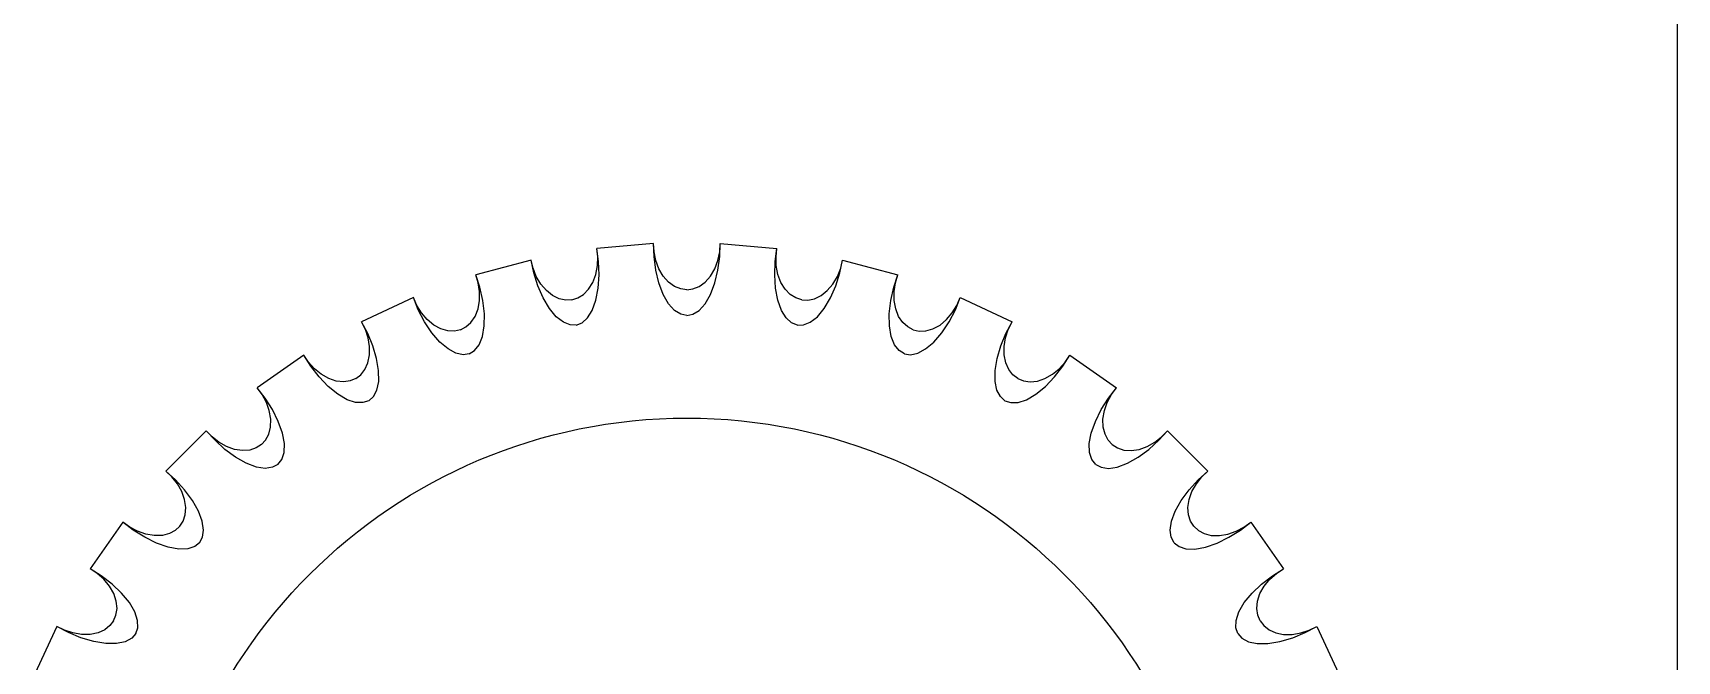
# Model space of a CAD drawing. Extents: x -1423 to 1501, y 0 to 128.
# Drawn here: x 24.28 to 40.3, y 69.83 to 75.95 of the extents above; entities that cross this region are included whole.
import ezdxf

# ---------------------------------------------------------------- set-up
doc = ezdxf.new("R2010")
doc.units = 0
doc.layers.add('DXF_662_VCA_PANEL_1_0_MOD1', color=7, linetype='CONTINUOUS')
doc.layers.add('LAYER1', color=7, linetype='CONTINUOUS')

msp = doc.modelspace()

# ---------------------------------------------------------------- linework, layer by layer
at = {"layer": 'DXF_662_VCA_PANEL_1_0_MOD1', "color": 18}
msp.add_line((40.3, 128.5), (40.3, 0), dxfattribs=at)
at = {"layer": 'LAYER1', "color": 18}
for p, q in [((30.325, 73.9), (29.772, 73.852)), ((30.325, 73.9), (29.772, 73.852)), ((30.325, 73.9), (29.772, 73.852)), ((30.325, 73.9), (29.772, 73.852)), ((30.975, 73.9), (31.528, 73.852)), ((30.975, 73.9), (31.528, 73.852)), ((30.975, 73.9), (31.528, 73.852)), ((30.975, 73.9), (31.528, 73.852)), ((29.132, 73.739), (28.595, 73.595)), ((29.132, 73.739), (28.595, 73.595)), ((29.132, 73.739), (28.595, 73.595)), ((29.132, 73.739), (28.595, 73.595)), ((32.168, 73.739), (32.705, 73.595)), ((32.168, 73.739), (32.705, 73.595)), ((32.168, 73.739), (32.705, 73.595)), ((32.168, 73.739), (32.705, 73.595)), ((27.985, 73.373), (27.481, 73.138)), ((27.985, 73.373), (27.481, 73.138)), ((27.985, 73.373), (27.481, 73.138)), ((27.985, 73.373), (27.481, 73.138)), ((33.315, 73.373), (33.819, 73.138)), ((33.315, 73.373), (33.819, 73.138)), ((33.315, 73.373), (33.819, 73.138)), ((33.315, 73.373), (33.819, 73.138)), ((26.919, 72.813), (26.464, 72.495)), ((26.919, 72.813), (26.464, 72.495)), ((26.919, 72.813), (26.464, 72.495)), ((26.919, 72.813), (26.464, 72.495)), ((34.381, 72.813), (34.836, 72.495)), ((34.381, 72.813), (34.836, 72.495)), ((34.381, 72.813), (34.836, 72.495)), ((34.381, 72.813), (34.836, 72.495)), ((25.966, 72.077), (25.573, 71.684)), ((25.966, 72.077), (25.573, 71.684)), ((25.966, 72.077), (25.573, 71.684)), ((25.966, 72.077), (25.573, 71.684)), ((35.334, 72.077), (35.727, 71.684)), ((35.334, 72.077), (35.727, 71.684)), ((35.334, 72.077), (35.727, 71.684)), ((35.334, 72.077), (35.727, 71.684)), ((25.155, 71.186), (24.837, 70.731)), ((25.155, 71.186), (24.837, 70.731)), ((25.155, 71.186), (24.837, 70.731)), ((25.155, 71.186), (24.837, 70.731)), ((36.145, 71.186), (36.463, 70.731)), ((36.145, 71.186), (36.463, 70.731)), ((36.145, 71.186), (36.463, 70.731)), ((36.145, 71.186), (36.463, 70.731)), ((24.512, 70.169), (24.277, 69.665)), ((24.512, 70.169), (24.277, 69.665)), ((24.512, 70.169), (24.277, 69.665)), ((24.512, 70.169), (24.277, 69.665)), ((36.788, 70.169), (37.023, 69.665)), ((36.788, 70.169), (37.023, 69.665)), ((36.788, 70.169), (37.023, 69.665)), ((36.788, 70.169), (37.023, 69.665))]:
    msp.add_line(p, q, dxfattribs=at)
for points in [[(30.65, 73.2, 0), (30.591, 73.212, 0), (30.53, 73.249, 0), (30.472, 73.314, 0), (30.42, 73.405, 0), (30.378, 73.517, 0), (30.348, 73.642, 0), (30.33, 73.773, 0), (30.325, 73.9, 0)], [(30.65, 73.45, 0), (30.591, 73.458, 0), (30.53, 73.482, 0), (30.472, 73.523, 0), (30.42, 73.582, 0), (30.378, 73.654, 0), (30.348, 73.734, 0), (30.33, 73.818, 0), (30.325, 73.9, 0)], [(30.65, 73.2, 0), (30.591, 73.212, 0), (30.53, 73.249, 0), (30.472, 73.314, 0), (30.42, 73.405, 0), (30.378, 73.517, 0), (30.348, 73.642, 0), (30.33, 73.773, 0), (30.325, 73.9, 0)], [(30.65, 73.45, 0), (30.591, 73.458, 0), (30.53, 73.482, 0), (30.472, 73.523, 0), (30.42, 73.582, 0), (30.378, 73.654, 0), (30.348, 73.734, 0), (30.33, 73.818, 0), (30.325, 73.9, 0)], [(30.65, 73.2, 0), (30.591, 73.212, 0), (30.53, 73.249, 0), (30.472, 73.314, 0), (30.42, 73.405, 0), (30.378, 73.517, 0), (30.348, 73.642, 0), (30.33, 73.773, 0), (30.325, 73.9, 0)], [(30.65, 73.45, 0), (30.591, 73.458, 0), (30.53, 73.482, 0), (30.472, 73.523, 0), (30.42, 73.582, 0), (30.378, 73.654, 0), (30.348, 73.734, 0), (30.33, 73.818, 0), (30.325, 73.9, 0)], [(30.65, 73.2, 0), (30.591, 73.212, 0), (30.53, 73.249, 0), (30.472, 73.314, 0), (30.42, 73.405, 0), (30.378, 73.517, 0), (30.348, 73.642, 0), (30.33, 73.773, 0), (30.325, 73.9, 0)], [(30.65, 73.45, 0), (30.591, 73.458, 0), (30.53, 73.482, 0), (30.472, 73.523, 0), (30.42, 73.582, 0), (30.378, 73.654, 0), (30.348, 73.734, 0), (30.33, 73.818, 0), (30.325, 73.9, 0)], [(30.65, 73.2, 0), (30.709, 73.212, 0), (30.77, 73.249, 0), (30.828, 73.314, 0), (30.88, 73.405, 0), (30.922, 73.517, 0), (30.952, 73.642, 0), (30.97, 73.773, 0), (30.975, 73.9, 0)], [(30.65, 73.45, 0), (30.709, 73.458, 0), (30.77, 73.482, 0), (30.828, 73.523, 0), (30.88, 73.582, 0), (30.922, 73.654, 0), (30.952, 73.734, 0), (30.97, 73.818, 0), (30.975, 73.9, 0)], [(30.65, 73.2, 0), (30.709, 73.212, 0), (30.77, 73.249, 0), (30.828, 73.314, 0), (30.88, 73.405, 0), (30.922, 73.517, 0), (30.952, 73.642, 0), (30.97, 73.773, 0), (30.975, 73.9, 0)], [(30.65, 73.45, 0), (30.709, 73.458, 0), (30.77, 73.482, 0), (30.828, 73.523, 0), (30.88, 73.582, 0), (30.922, 73.654, 0), (30.952, 73.734, 0), (30.97, 73.818, 0), (30.975, 73.9, 0)], [(30.65, 73.2, 0), (30.709, 73.212, 0), (30.77, 73.249, 0), (30.828, 73.314, 0), (30.88, 73.405, 0), (30.922, 73.517, 0), (30.952, 73.642, 0), (30.97, 73.773, 0), (30.975, 73.9, 0)], [(30.65, 73.45, 0), (30.709, 73.458, 0), (30.77, 73.482, 0), (30.828, 73.523, 0), (30.88, 73.582, 0), (30.922, 73.654, 0), (30.952, 73.734, 0), (30.97, 73.818, 0), (30.975, 73.9, 0)], [(30.65, 73.2, 0), (30.709, 73.212, 0), (30.77, 73.249, 0), (30.828, 73.314, 0), (30.88, 73.405, 0), (30.922, 73.517, 0), (30.952, 73.642, 0), (30.97, 73.773, 0), (30.975, 73.9, 0)], [(30.65, 73.45, 0), (30.709, 73.458, 0), (30.77, 73.482, 0), (30.828, 73.523, 0), (30.88, 73.582, 0), (30.922, 73.654, 0), (30.952, 73.734, 0), (30.97, 73.818, 0), (30.975, 73.9, 0)], [(29.573, 73.106, 0), (29.513, 73.107, 0), (29.447, 73.133, 0), (29.378, 73.187, 0), (29.311, 73.268, 0), (29.25, 73.371, 0), (29.199, 73.489, 0), (29.159, 73.614, 0), (29.132, 73.739, 0)], [(29.53, 73.352, 0), (29.47, 73.349, 0), (29.407, 73.362, 0), (29.342, 73.393, 0), (29.281, 73.442, 0), (29.227, 73.506, 0), (29.183, 73.58, 0), (29.151, 73.659, 0), (29.132, 73.739, 0)], [(29.573, 73.106, 0), (29.513, 73.107, 0), (29.447, 73.133, 0), (29.378, 73.187, 0), (29.311, 73.268, 0), (29.25, 73.371, 0), (29.199, 73.489, 0), (29.159, 73.614, 0), (29.132, 73.739, 0)], [(29.53, 73.352, 0), (29.47, 73.349, 0), (29.407, 73.362, 0), (29.342, 73.393, 0), (29.281, 73.442, 0), (29.227, 73.506, 0), (29.183, 73.58, 0), (29.151, 73.659, 0), (29.132, 73.739, 0)], [(29.573, 73.106, 0), (29.513, 73.107, 0), (29.447, 73.133, 0), (29.378, 73.187, 0), (29.311, 73.268, 0), (29.25, 73.371, 0), (29.199, 73.489, 0), (29.159, 73.614, 0), (29.132, 73.739, 0)], [(29.53, 73.352, 0), (29.47, 73.349, 0), (29.407, 73.362, 0), (29.342, 73.393, 0), (29.281, 73.442, 0), (29.227, 73.506, 0), (29.183, 73.58, 0), (29.151, 73.659, 0), (29.132, 73.739, 0)], [(29.573, 73.106, 0), (29.513, 73.107, 0), (29.447, 73.133, 0), (29.378, 73.187, 0), (29.311, 73.268, 0), (29.25, 73.371, 0), (29.199, 73.489, 0), (29.159, 73.614, 0), (29.132, 73.739, 0)], [(29.53, 73.352, 0), (29.47, 73.349, 0), (29.407, 73.362, 0), (29.342, 73.393, 0), (29.281, 73.442, 0), (29.227, 73.506, 0), (29.183, 73.58, 0), (29.151, 73.659, 0), (29.132, 73.739, 0)], [(29.53, 73.352, 0), (29.587, 73.37, 0), (29.642, 73.404, 0), (29.692, 73.455, 0), (29.733, 73.522, 0), (29.762, 73.6, 0), (29.778, 73.685, 0), (29.781, 73.77, 0), (29.772, 73.852, 0)], [(29.53, 73.352, 0), (29.587, 73.37, 0), (29.642, 73.404, 0), (29.692, 73.455, 0), (29.733, 73.522, 0), (29.762, 73.6, 0), (29.778, 73.685, 0), (29.781, 73.77, 0), (29.772, 73.852, 0)], [(29.53, 73.352, 0), (29.587, 73.37, 0), (29.642, 73.404, 0), (29.692, 73.455, 0), (29.733, 73.522, 0), (29.762, 73.6, 0), (29.778, 73.685, 0), (29.781, 73.77, 0), (29.772, 73.852, 0)], [(29.53, 73.352, 0), (29.587, 73.37, 0), (29.642, 73.404, 0), (29.692, 73.455, 0), (29.733, 73.522, 0), (29.762, 73.6, 0), (29.778, 73.685, 0), (29.781, 73.77, 0), (29.772, 73.852, 0)], [(29.573, 73.106, 0), (29.63, 73.128, 0), (29.683, 73.175, 0), (29.729, 73.249, 0), (29.764, 73.348, 0), (29.786, 73.465, 0), (29.794, 73.594, 0), (29.789, 73.725, 0), (29.772, 73.852, 0)], [(29.573, 73.106, 0), (29.63, 73.128, 0), (29.683, 73.175, 0), (29.729, 73.249, 0), (29.764, 73.348, 0), (29.786, 73.465, 0), (29.794, 73.594, 0), (29.789, 73.725, 0), (29.772, 73.852, 0)], [(29.573, 73.106, 0), (29.63, 73.128, 0), (29.683, 73.175, 0), (29.729, 73.249, 0), (29.764, 73.348, 0), (29.786, 73.465, 0), (29.794, 73.594, 0), (29.789, 73.725, 0), (29.772, 73.852, 0)], [(29.573, 73.106, 0), (29.63, 73.128, 0), (29.683, 73.175, 0), (29.729, 73.249, 0), (29.764, 73.348, 0), (29.786, 73.465, 0), (29.794, 73.594, 0), (29.789, 73.725, 0), (29.772, 73.852, 0)], [(31.727, 73.106, 0), (31.67, 73.128, 0), (31.617, 73.175, 0), (31.571, 73.249, 0), (31.536, 73.348, 0), (31.514, 73.465, 0), (31.506, 73.594, 0), (31.511, 73.725, 0), (31.528, 73.852, 0)], [(31.727, 73.106, 0), (31.67, 73.128, 0), (31.617, 73.175, 0), (31.571, 73.249, 0), (31.536, 73.348, 0), (31.514, 73.465, 0), (31.506, 73.594, 0), (31.511, 73.725, 0), (31.528, 73.852, 0)], [(31.727, 73.106, 0), (31.67, 73.128, 0), (31.617, 73.175, 0), (31.571, 73.249, 0), (31.536, 73.348, 0), (31.514, 73.465, 0), (31.506, 73.594, 0), (31.511, 73.725, 0), (31.528, 73.852, 0)], [(31.727, 73.106, 0), (31.67, 73.128, 0), (31.617, 73.175, 0), (31.571, 73.249, 0), (31.536, 73.348, 0), (31.514, 73.465, 0), (31.506, 73.594, 0), (31.511, 73.725, 0), (31.528, 73.852, 0)], [(31.77, 73.352, 0), (31.713, 73.37, 0), (31.658, 73.404, 0), (31.608, 73.455, 0), (31.567, 73.522, 0), (31.538, 73.6, 0), (31.522, 73.685, 0), (31.519, 73.77, 0), (31.528, 73.852, 0)], [(31.77, 73.352, 0), (31.713, 73.37, 0), (31.658, 73.404, 0), (31.608, 73.455, 0), (31.567, 73.522, 0), (31.538, 73.6, 0), (31.522, 73.685, 0), (31.519, 73.77, 0), (31.528, 73.852, 0)], [(31.77, 73.352, 0), (31.713, 73.37, 0), (31.658, 73.404, 0), (31.608, 73.455, 0), (31.567, 73.522, 0), (31.538, 73.6, 0), (31.522, 73.685, 0), (31.519, 73.77, 0), (31.528, 73.852, 0)], [(31.77, 73.352, 0), (31.713, 73.37, 0), (31.658, 73.404, 0), (31.608, 73.455, 0), (31.567, 73.522, 0), (31.538, 73.6, 0), (31.522, 73.685, 0), (31.519, 73.77, 0), (31.528, 73.852, 0)], [(31.727, 73.106, 0), (31.787, 73.107, 0), (31.853, 73.133, 0), (31.922, 73.187, 0), (31.989, 73.268, 0), (32.05, 73.371, 0), (32.101, 73.489, 0), (32.141, 73.614, 0), (32.168, 73.739, 0)], [(31.727, 73.106, 0), (31.787, 73.107, 0), (31.853, 73.133, 0), (31.922, 73.187, 0), (31.989, 73.268, 0), (32.05, 73.371, 0), (32.101, 73.489, 0), (32.141, 73.614, 0), (32.168, 73.739, 0)], [(31.727, 73.106, 0), (31.787, 73.107, 0), (31.853, 73.133, 0), (31.922, 73.187, 0), (31.989, 73.268, 0), (32.05, 73.371, 0), (32.101, 73.489, 0), (32.141, 73.614, 0), (32.168, 73.739, 0)], [(31.727, 73.106, 0), (31.787, 73.107, 0), (31.853, 73.133, 0), (31.922, 73.187, 0), (31.989, 73.268, 0), (32.05, 73.371, 0), (32.101, 73.489, 0), (32.141, 73.614, 0), (32.168, 73.739, 0)], [(31.77, 73.352, 0), (31.83, 73.349, 0), (31.893, 73.362, 0), (31.958, 73.393, 0), (32.019, 73.442, 0), (32.073, 73.506, 0), (32.117, 73.58, 0), (32.149, 73.659, 0), (32.168, 73.739, 0)], [(31.77, 73.352, 0), (31.83, 73.349, 0), (31.893, 73.362, 0), (31.958, 73.393, 0), (32.019, 73.442, 0), (32.073, 73.506, 0), (32.117, 73.58, 0), (32.149, 73.659, 0), (32.168, 73.739, 0)], [(31.77, 73.352, 0), (31.83, 73.349, 0), (31.893, 73.362, 0), (31.958, 73.393, 0), (32.019, 73.442, 0), (32.073, 73.506, 0), (32.117, 73.58, 0), (32.149, 73.659, 0), (32.168, 73.739, 0)], [(31.77, 73.352, 0), (31.83, 73.349, 0), (31.893, 73.362, 0), (31.958, 73.393, 0), (32.019, 73.442, 0), (32.073, 73.506, 0), (32.117, 73.58, 0), (32.149, 73.659, 0), (32.168, 73.739, 0)], [(28.444, 73.061, 0), (28.497, 73.088, 0), (28.546, 73.132, 0), (28.586, 73.191, 0), (28.615, 73.264, 0), (28.63, 73.346, 0), (28.631, 73.432, 0), (28.618, 73.516, 0), (28.595, 73.595, 0)], [(28.444, 73.061, 0), (28.497, 73.088, 0), (28.546, 73.132, 0), (28.586, 73.191, 0), (28.615, 73.264, 0), (28.63, 73.346, 0), (28.631, 73.432, 0), (28.618, 73.516, 0), (28.595, 73.595, 0)], [(28.444, 73.061, 0), (28.497, 73.088, 0), (28.546, 73.132, 0), (28.586, 73.191, 0), (28.615, 73.264, 0), (28.63, 73.346, 0), (28.631, 73.432, 0), (28.618, 73.516, 0), (28.595, 73.595, 0)], [(28.444, 73.061, 0), (28.497, 73.088, 0), (28.546, 73.132, 0), (28.586, 73.191, 0), (28.615, 73.264, 0), (28.63, 73.346, 0), (28.631, 73.432, 0), (28.618, 73.516, 0), (28.595, 73.595, 0)], [(28.529, 72.826, 0), (28.581, 72.857, 0), (28.625, 72.913, 0), (28.658, 72.994, 0), (28.675, 73.097, 0), (28.677, 73.217, 0), (28.662, 73.345, 0), (28.634, 73.474, 0), (28.595, 73.595, 0)], [(28.529, 72.826, 0), (28.581, 72.857, 0), (28.625, 72.913, 0), (28.658, 72.994, 0), (28.675, 73.097, 0), (28.677, 73.217, 0), (28.662, 73.345, 0), (28.634, 73.474, 0), (28.595, 73.595, 0)], [(28.529, 72.826, 0), (28.581, 72.857, 0), (28.625, 72.913, 0), (28.658, 72.994, 0), (28.675, 73.097, 0), (28.677, 73.217, 0), (28.662, 73.345, 0), (28.634, 73.474, 0), (28.595, 73.595, 0)], [(28.529, 72.826, 0), (28.581, 72.857, 0), (28.625, 72.913, 0), (28.658, 72.994, 0), (28.675, 73.097, 0), (28.677, 73.217, 0), (28.662, 73.345, 0), (28.634, 73.474, 0), (28.595, 73.595, 0)], [(32.771, 72.826, 0), (32.719, 72.857, 0), (32.675, 72.913, 0), (32.642, 72.994, 0), (32.625, 73.097, 0), (32.623, 73.217, 0), (32.638, 73.345, 0), (32.666, 73.474, 0), (32.705, 73.595, 0)], [(32.771, 72.826, 0), (32.719, 72.857, 0), (32.675, 72.913, 0), (32.642, 72.994, 0), (32.625, 73.097, 0), (32.623, 73.217, 0), (32.638, 73.345, 0), (32.666, 73.474, 0), (32.705, 73.595, 0)], [(32.771, 72.826, 0), (32.719, 72.857, 0), (32.675, 72.913, 0), (32.642, 72.994, 0), (32.625, 73.097, 0), (32.623, 73.217, 0), (32.638, 73.345, 0), (32.666, 73.474, 0), (32.705, 73.595, 0)], [(32.771, 72.826, 0), (32.719, 72.857, 0), (32.675, 72.913, 0), (32.642, 72.994, 0), (32.625, 73.097, 0), (32.623, 73.217, 0), (32.638, 73.345, 0), (32.666, 73.474, 0), (32.705, 73.595, 0)], [(32.856, 73.061, 0), (32.803, 73.088, 0), (32.754, 73.132, 0), (32.714, 73.191, 0), (32.685, 73.264, 0), (32.67, 73.346, 0), (32.669, 73.432, 0), (32.682, 73.516, 0), (32.705, 73.595, 0)], [(32.856, 73.061, 0), (32.803, 73.088, 0), (32.754, 73.132, 0), (32.714, 73.191, 0), (32.685, 73.264, 0), (32.67, 73.346, 0), (32.669, 73.432, 0), (32.682, 73.516, 0), (32.705, 73.595, 0)], [(32.856, 73.061, 0), (32.803, 73.088, 0), (32.754, 73.132, 0), (32.714, 73.191, 0), (32.685, 73.264, 0), (32.67, 73.346, 0), (32.669, 73.432, 0), (32.682, 73.516, 0), (32.705, 73.595, 0)], [(32.856, 73.061, 0), (32.803, 73.088, 0), (32.754, 73.132, 0), (32.714, 73.191, 0), (32.685, 73.264, 0), (32.67, 73.346, 0), (32.669, 73.432, 0), (32.682, 73.516, 0), (32.705, 73.595, 0)], [(28.529, 72.826, 0), (28.47, 72.817, 0), (28.4, 72.831, 0), (28.323, 72.873, 0), (28.243, 72.94, 0), (28.165, 73.031, 0), (28.094, 73.139, 0), (28.033, 73.255, 0), (27.985, 73.373, 0)], [(28.444, 73.061, 0), (28.386, 73.048, 0), (28.321, 73.05, 0), (28.252, 73.069, 0), (28.183, 73.106, 0), (28.119, 73.16, 0), (28.063, 73.225, 0), (28.018, 73.298, 0), (27.985, 73.373, 0)], [(28.529, 72.826, 0), (28.47, 72.817, 0), (28.4, 72.831, 0), (28.323, 72.873, 0), (28.243, 72.94, 0), (28.165, 73.031, 0), (28.094, 73.139, 0), (28.033, 73.255, 0), (27.985, 73.373, 0)], [(28.444, 73.061, 0), (28.386, 73.048, 0), (28.321, 73.05, 0), (28.252, 73.069, 0), (28.183, 73.106, 0), (28.119, 73.16, 0), (28.063, 73.225, 0), (28.018, 73.298, 0), (27.985, 73.373, 0)], [(28.529, 72.826, 0), (28.47, 72.817, 0), (28.4, 72.831, 0), (28.323, 72.873, 0), (28.243, 72.94, 0), (28.165, 73.031, 0), (28.094, 73.139, 0), (28.033, 73.255, 0), (27.985, 73.373, 0)], [(28.444, 73.061, 0), (28.386, 73.048, 0), (28.321, 73.05, 0), (28.252, 73.069, 0), (28.183, 73.106, 0), (28.119, 73.16, 0), (28.063, 73.225, 0), (28.018, 73.298, 0), (27.985, 73.373, 0)], [(28.529, 72.826, 0), (28.47, 72.817, 0), (28.4, 72.831, 0), (28.323, 72.873, 0), (28.243, 72.94, 0), (28.165, 73.031, 0), (28.094, 73.139, 0), (28.033, 73.255, 0), (27.985, 73.373, 0)], [(28.444, 73.061, 0), (28.386, 73.048, 0), (28.321, 73.05, 0), (28.252, 73.069, 0), (28.183, 73.106, 0), (28.119, 73.16, 0), (28.063, 73.225, 0), (28.018, 73.298, 0), (27.985, 73.373, 0)], [(32.771, 72.826, 0), (32.83, 72.817, 0), (32.9, 72.831, 0), (32.977, 72.873, 0), (33.057, 72.94, 0), (33.135, 73.031, 0), (33.206, 73.139, 0), (33.267, 73.255, 0), (33.315, 73.373, 0)], [(32.771, 72.826, 0), (32.83, 72.817, 0), (32.9, 72.831, 0), (32.977, 72.873, 0), (33.057, 72.94, 0), (33.135, 73.031, 0), (33.206, 73.139, 0), (33.267, 73.255, 0), (33.315, 73.373, 0)], [(32.771, 72.826, 0), (32.83, 72.817, 0), (32.9, 72.831, 0), (32.977, 72.873, 0), (33.057, 72.94, 0), (33.135, 73.031, 0), (33.206, 73.139, 0), (33.267, 73.255, 0), (33.315, 73.373, 0)], [(32.771, 72.826, 0), (32.83, 72.817, 0), (32.9, 72.831, 0), (32.977, 72.873, 0), (33.057, 72.94, 0), (33.135, 73.031, 0), (33.206, 73.139, 0), (33.267, 73.255, 0), (33.315, 73.373, 0)], [(32.856, 73.061, 0), (32.914, 73.048, 0), (32.979, 73.05, 0), (33.048, 73.069, 0), (33.117, 73.106, 0), (33.181, 73.16, 0), (33.237, 73.225, 0), (33.282, 73.298, 0), (33.315, 73.373, 0)], [(32.856, 73.061, 0), (32.914, 73.048, 0), (32.979, 73.05, 0), (33.048, 73.069, 0), (33.117, 73.106, 0), (33.181, 73.16, 0), (33.237, 73.225, 0), (33.282, 73.298, 0), (33.315, 73.373, 0)], [(32.856, 73.061, 0), (32.914, 73.048, 0), (32.979, 73.05, 0), (33.048, 73.069, 0), (33.117, 73.106, 0), (33.181, 73.16, 0), (33.237, 73.225, 0), (33.282, 73.298, 0), (33.315, 73.373, 0)], [(32.856, 73.061, 0), (32.914, 73.048, 0), (32.979, 73.05, 0), (33.048, 73.069, 0), (33.117, 73.106, 0), (33.181, 73.16, 0), (33.237, 73.225, 0), (33.282, 73.298, 0), (33.315, 73.373, 0)], [(27.425, 72.586, 0), (27.472, 72.622, 0), (27.513, 72.673, 0), (27.542, 72.738, 0), (27.558, 72.815, 0), (27.559, 72.898, 0), (27.544, 72.983, 0), (27.518, 73.064, 0), (27.481, 73.138, 0)], [(27.425, 72.586, 0), (27.472, 72.622, 0), (27.513, 72.673, 0), (27.542, 72.738, 0), (27.558, 72.815, 0), (27.559, 72.898, 0), (27.544, 72.983, 0), (27.518, 73.064, 0), (27.481, 73.138, 0)], [(27.425, 72.586, 0), (27.472, 72.622, 0), (27.513, 72.673, 0), (27.542, 72.738, 0), (27.558, 72.815, 0), (27.559, 72.898, 0), (27.544, 72.983, 0), (27.518, 73.064, 0), (27.481, 73.138, 0)], [(27.425, 72.586, 0), (27.472, 72.622, 0), (27.513, 72.673, 0), (27.542, 72.738, 0), (27.558, 72.815, 0), (27.559, 72.898, 0), (27.544, 72.983, 0), (27.518, 73.064, 0), (27.481, 73.138, 0)], [(27.55, 72.369, 0), (27.595, 72.409, 0), (27.629, 72.472, 0), (27.647, 72.557, 0), (27.646, 72.662, 0), (27.627, 72.78, 0), (27.59, 72.904, 0), (27.54, 73.025, 0), (27.481, 73.138, 0)], [(27.55, 72.369, 0), (27.595, 72.409, 0), (27.629, 72.472, 0), (27.647, 72.557, 0), (27.646, 72.662, 0), (27.627, 72.78, 0), (27.59, 72.904, 0), (27.54, 73.025, 0), (27.481, 73.138, 0)], [(27.55, 72.369, 0), (27.595, 72.409, 0), (27.629, 72.472, 0), (27.647, 72.557, 0), (27.646, 72.662, 0), (27.627, 72.78, 0), (27.59, 72.904, 0), (27.54, 73.025, 0), (27.481, 73.138, 0)], [(27.55, 72.369, 0), (27.595, 72.409, 0), (27.629, 72.472, 0), (27.647, 72.557, 0), (27.646, 72.662, 0), (27.627, 72.78, 0), (27.59, 72.904, 0), (27.54, 73.025, 0), (27.481, 73.138, 0)], [(33.75, 72.369, 0), (33.705, 72.409, 0), (33.671, 72.472, 0), (33.653, 72.557, 0), (33.654, 72.662, 0), (33.673, 72.78, 0), (33.71, 72.904, 0), (33.76, 73.025, 0), (33.819, 73.138, 0)], [(33.75, 72.369, 0), (33.705, 72.409, 0), (33.671, 72.472, 0), (33.653, 72.557, 0), (33.654, 72.662, 0), (33.673, 72.78, 0), (33.71, 72.904, 0), (33.76, 73.025, 0), (33.819, 73.138, 0)], [(33.75, 72.369, 0), (33.705, 72.409, 0), (33.671, 72.472, 0), (33.653, 72.557, 0), (33.654, 72.662, 0), (33.673, 72.78, 0), (33.71, 72.904, 0), (33.76, 73.025, 0), (33.819, 73.138, 0)], [(33.75, 72.369, 0), (33.705, 72.409, 0), (33.671, 72.472, 0), (33.653, 72.557, 0), (33.654, 72.662, 0), (33.673, 72.78, 0), (33.71, 72.904, 0), (33.76, 73.025, 0), (33.819, 73.138, 0)], [(33.875, 72.586, 0), (33.828, 72.622, 0), (33.787, 72.673, 0), (33.758, 72.738, 0), (33.742, 72.815, 0), (33.741, 72.898, 0), (33.756, 72.983, 0), (33.782, 73.064, 0), (33.819, 73.138, 0)], [(33.875, 72.586, 0), (33.828, 72.622, 0), (33.787, 72.673, 0), (33.758, 72.738, 0), (33.742, 72.815, 0), (33.741, 72.898, 0), (33.756, 72.983, 0), (33.782, 73.064, 0), (33.819, 73.138, 0)], [(33.875, 72.586, 0), (33.828, 72.622, 0), (33.787, 72.673, 0), (33.758, 72.738, 0), (33.742, 72.815, 0), (33.741, 72.898, 0), (33.756, 72.983, 0), (33.782, 73.064, 0), (33.819, 73.138, 0)], [(33.875, 72.586, 0), (33.828, 72.622, 0), (33.787, 72.673, 0), (33.758, 72.738, 0), (33.742, 72.815, 0), (33.741, 72.898, 0), (33.756, 72.983, 0), (33.782, 73.064, 0), (33.819, 73.138, 0)], [(27.55, 72.369, 0), (27.493, 72.35, 0), (27.422, 72.352, 0), (27.339, 72.379, 0), (27.248, 72.432, 0), (27.156, 72.508, 0), (27.067, 72.601, 0), (26.987, 72.706, 0), (26.919, 72.813, 0)], [(27.425, 72.586, 0), (27.37, 72.563, 0), (27.306, 72.553, 0), (27.234, 72.561, 0), (27.16, 72.585, 0), (27.088, 72.626, 0), (27.021, 72.681, 0), (26.964, 72.745, 0), (26.919, 72.813, 0)], [(27.55, 72.369, 0), (27.493, 72.35, 0), (27.422, 72.352, 0), (27.339, 72.379, 0), (27.248, 72.432, 0), (27.156, 72.508, 0), (27.067, 72.601, 0), (26.987, 72.706, 0), (26.919, 72.813, 0)], [(27.425, 72.586, 0), (27.37, 72.563, 0), (27.306, 72.553, 0), (27.234, 72.561, 0), (27.16, 72.585, 0), (27.088, 72.626, 0), (27.021, 72.681, 0), (26.964, 72.745, 0), (26.919, 72.813, 0)], [(27.55, 72.369, 0), (27.493, 72.35, 0), (27.422, 72.352, 0), (27.339, 72.379, 0), (27.248, 72.432, 0), (27.156, 72.508, 0), (27.067, 72.601, 0), (26.987, 72.706, 0), (26.919, 72.813, 0)], [(27.425, 72.586, 0), (27.37, 72.563, 0), (27.306, 72.553, 0), (27.234, 72.561, 0), (27.16, 72.585, 0), (27.088, 72.626, 0), (27.021, 72.681, 0), (26.964, 72.745, 0), (26.919, 72.813, 0)], [(27.55, 72.369, 0), (27.493, 72.35, 0), (27.422, 72.352, 0), (27.339, 72.379, 0), (27.248, 72.432, 0), (27.156, 72.508, 0), (27.067, 72.601, 0), (26.987, 72.706, 0), (26.919, 72.813, 0)], [(27.425, 72.586, 0), (27.37, 72.563, 0), (27.306, 72.553, 0), (27.234, 72.561, 0), (27.16, 72.585, 0), (27.088, 72.626, 0), (27.021, 72.681, 0), (26.964, 72.745, 0), (26.919, 72.813, 0)], [(33.75, 72.369, 0), (33.807, 72.35, 0), (33.878, 72.352, 0), (33.961, 72.379, 0), (34.052, 72.432, 0), (34.144, 72.508, 0), (34.233, 72.601, 0), (34.313, 72.706, 0), (34.381, 72.813, 0)], [(33.75, 72.369, 0), (33.807, 72.35, 0), (33.878, 72.352, 0), (33.961, 72.379, 0), (34.052, 72.432, 0), (34.144, 72.508, 0), (34.233, 72.601, 0), (34.313, 72.706, 0), (34.381, 72.813, 0)], [(33.75, 72.369, 0), (33.807, 72.35, 0), (33.878, 72.352, 0), (33.961, 72.379, 0), (34.052, 72.432, 0), (34.144, 72.508, 0), (34.233, 72.601, 0), (34.313, 72.706, 0), (34.381, 72.813, 0)], [(33.75, 72.369, 0), (33.807, 72.35, 0), (33.878, 72.352, 0), (33.961, 72.379, 0), (34.052, 72.432, 0), (34.144, 72.508, 0), (34.233, 72.601, 0), (34.313, 72.706, 0), (34.381, 72.813, 0)], [(33.875, 72.586, 0), (33.93, 72.563, 0), (33.994, 72.553, 0), (34.066, 72.561, 0), (34.14, 72.585, 0), (34.212, 72.626, 0), (34.279, 72.681, 0), (34.336, 72.745, 0), (34.381, 72.813, 0)], [(33.875, 72.586, 0), (33.93, 72.563, 0), (33.994, 72.553, 0), (34.066, 72.561, 0), (34.14, 72.585, 0), (34.212, 72.626, 0), (34.279, 72.681, 0), (34.336, 72.745, 0), (34.381, 72.813, 0)], [(33.875, 72.586, 0), (33.93, 72.563, 0), (33.994, 72.553, 0), (34.066, 72.561, 0), (34.14, 72.585, 0), (34.212, 72.626, 0), (34.279, 72.681, 0), (34.336, 72.745, 0), (34.381, 72.813, 0)], [(33.875, 72.586, 0), (33.93, 72.563, 0), (33.994, 72.553, 0), (34.066, 72.561, 0), (34.14, 72.585, 0), (34.212, 72.626, 0), (34.279, 72.681, 0), (34.336, 72.745, 0), (34.381, 72.813, 0)], [(26.665, 71.749, 0), (26.702, 71.796, 0), (26.725, 71.864, 0), (26.728, 71.951, 0), (26.709, 72.054, 0), (26.669, 72.167, 0), (26.612, 72.283, 0), (26.541, 72.394, 0), (26.464, 72.495, 0)], [(26.504, 71.941, 0), (26.544, 71.985, 0), (26.575, 72.042, 0), (26.593, 72.111, 0), (26.595, 72.19, 0), (26.581, 72.272, 0), (26.553, 72.353, 0), (26.512, 72.428, 0), (26.464, 72.495, 0)], [(26.665, 71.749, 0), (26.702, 71.796, 0), (26.725, 71.864, 0), (26.728, 71.951, 0), (26.709, 72.054, 0), (26.669, 72.167, 0), (26.612, 72.283, 0), (26.541, 72.394, 0), (26.464, 72.495, 0)], [(26.504, 71.941, 0), (26.544, 71.985, 0), (26.575, 72.042, 0), (26.593, 72.111, 0), (26.595, 72.19, 0), (26.581, 72.272, 0), (26.553, 72.353, 0), (26.512, 72.428, 0), (26.464, 72.495, 0)], [(26.665, 71.749, 0), (26.702, 71.796, 0), (26.725, 71.864, 0), (26.728, 71.951, 0), (26.709, 72.054, 0), (26.669, 72.167, 0), (26.612, 72.283, 0), (26.541, 72.394, 0), (26.464, 72.495, 0)], [(26.504, 71.941, 0), (26.544, 71.985, 0), (26.575, 72.042, 0), (26.593, 72.111, 0), (26.595, 72.19, 0), (26.581, 72.272, 0), (26.553, 72.353, 0), (26.512, 72.428, 0), (26.464, 72.495, 0)], [(26.665, 71.749, 0), (26.702, 71.796, 0), (26.725, 71.864, 0), (26.728, 71.951, 0), (26.709, 72.054, 0), (26.669, 72.167, 0), (26.612, 72.283, 0), (26.541, 72.394, 0), (26.464, 72.495, 0)], [(26.504, 71.941, 0), (26.544, 71.985, 0), (26.575, 72.042, 0), (26.593, 72.111, 0), (26.595, 72.19, 0), (26.581, 72.272, 0), (26.553, 72.353, 0), (26.512, 72.428, 0), (26.464, 72.495, 0)], [(34.635, 71.749, 0), (34.598, 71.796, 0), (34.575, 71.864, 0), (34.572, 71.951, 0), (34.591, 72.054, 0), (34.631, 72.167, 0), (34.688, 72.283, 0), (34.759, 72.394, 0), (34.836, 72.495, 0)], [(34.635, 71.749, 0), (34.598, 71.796, 0), (34.575, 71.864, 0), (34.572, 71.951, 0), (34.591, 72.054, 0), (34.631, 72.167, 0), (34.688, 72.283, 0), (34.759, 72.394, 0), (34.836, 72.495, 0)], [(34.635, 71.749, 0), (34.598, 71.796, 0), (34.575, 71.864, 0), (34.572, 71.951, 0), (34.591, 72.054, 0), (34.631, 72.167, 0), (34.688, 72.283, 0), (34.759, 72.394, 0), (34.836, 72.495, 0)], [(34.635, 71.749, 0), (34.598, 71.796, 0), (34.575, 71.864, 0), (34.572, 71.951, 0), (34.591, 72.054, 0), (34.631, 72.167, 0), (34.688, 72.283, 0), (34.759, 72.394, 0), (34.836, 72.495, 0)], [(34.796, 71.941, 0), (34.756, 71.985, 0), (34.725, 72.042, 0), (34.707, 72.111, 0), (34.705, 72.19, 0), (34.719, 72.272, 0), (34.747, 72.353, 0), (34.788, 72.428, 0), (34.836, 72.495, 0)], [(34.796, 71.941, 0), (34.756, 71.985, 0), (34.725, 72.042, 0), (34.707, 72.111, 0), (34.705, 72.19, 0), (34.719, 72.272, 0), (34.747, 72.353, 0), (34.788, 72.428, 0), (34.836, 72.495, 0)], [(34.796, 71.941, 0), (34.756, 71.985, 0), (34.725, 72.042, 0), (34.707, 72.111, 0), (34.705, 72.19, 0), (34.719, 72.272, 0), (34.747, 72.353, 0), (34.788, 72.428, 0), (34.836, 72.495, 0)], [(34.796, 71.941, 0), (34.756, 71.985, 0), (34.725, 72.042, 0), (34.707, 72.111, 0), (34.705, 72.19, 0), (34.719, 72.272, 0), (34.747, 72.353, 0), (34.788, 72.428, 0), (34.836, 72.495, 0)], [(26.665, 71.749, 0), (26.612, 71.72, 0), (26.542, 71.71, 0), (26.455, 71.723, 0), (26.357, 71.759, 0), (26.253, 71.818, 0), (26.149, 71.894, 0), (26.052, 71.983, 0), (25.966, 72.077, 0)], [(26.504, 71.941, 0), (26.454, 71.909, 0), (26.392, 71.888, 0), (26.321, 71.883, 0), (26.243, 71.894, 0), (26.165, 71.922, 0), (26.09, 71.965, 0), (26.023, 72.018, 0), (25.966, 72.077, 0)], [(26.665, 71.749, 0), (26.612, 71.72, 0), (26.542, 71.71, 0), (26.455, 71.723, 0), (26.357, 71.759, 0), (26.253, 71.818, 0), (26.149, 71.894, 0), (26.052, 71.983, 0), (25.966, 72.077, 0)], [(26.504, 71.941, 0), (26.454, 71.909, 0), (26.392, 71.888, 0), (26.321, 71.883, 0), (26.243, 71.894, 0), (26.165, 71.922, 0), (26.09, 71.965, 0), (26.023, 72.018, 0), (25.966, 72.077, 0)], [(26.665, 71.749, 0), (26.612, 71.72, 0), (26.542, 71.71, 0), (26.455, 71.723, 0), (26.357, 71.759, 0), (26.253, 71.818, 0), (26.149, 71.894, 0), (26.052, 71.983, 0), (25.966, 72.077, 0)], [(26.504, 71.941, 0), (26.454, 71.909, 0), (26.392, 71.888, 0), (26.321, 71.883, 0), (26.243, 71.894, 0), (26.165, 71.922, 0), (26.09, 71.965, 0), (26.023, 72.018, 0), (25.966, 72.077, 0)], [(26.665, 71.749, 0), (26.612, 71.72, 0), (26.542, 71.71, 0), (26.455, 71.723, 0), (26.357, 71.759, 0), (26.253, 71.818, 0), (26.149, 71.894, 0), (26.052, 71.983, 0), (25.966, 72.077, 0)], [(26.504, 71.941, 0), (26.454, 71.909, 0), (26.392, 71.888, 0), (26.321, 71.883, 0), (26.243, 71.894, 0), (26.165, 71.922, 0), (26.09, 71.965, 0), (26.023, 72.018, 0), (25.966, 72.077, 0)], [(34.635, 71.749, 0), (34.688, 71.72, 0), (34.758, 71.71, 0), (34.845, 71.723, 0), (34.943, 71.759, 0), (35.047, 71.818, 0), (35.151, 71.894, 0), (35.248, 71.983, 0), (35.334, 72.077, 0)], [(34.635, 71.749, 0), (34.688, 71.72, 0), (34.758, 71.71, 0), (34.845, 71.723, 0), (34.943, 71.759, 0), (35.047, 71.818, 0), (35.151, 71.894, 0), (35.248, 71.983, 0), (35.334, 72.077, 0)], [(34.635, 71.749, 0), (34.688, 71.72, 0), (34.758, 71.71, 0), (34.845, 71.723, 0), (34.943, 71.759, 0), (35.047, 71.818, 0), (35.151, 71.894, 0), (35.248, 71.983, 0), (35.334, 72.077, 0)], [(34.635, 71.749, 0), (34.688, 71.72, 0), (34.758, 71.71, 0), (34.845, 71.723, 0), (34.943, 71.759, 0), (35.047, 71.818, 0), (35.151, 71.894, 0), (35.248, 71.983, 0), (35.334, 72.077, 0)], [(34.796, 71.941, 0), (34.846, 71.909, 0), (34.908, 71.888, 0), (34.979, 71.883, 0), (35.057, 71.894, 0), (35.135, 71.922, 0), (35.21, 71.965, 0), (35.277, 72.018, 0), (35.334, 72.077, 0)], [(34.796, 71.941, 0), (34.846, 71.909, 0), (34.908, 71.888, 0), (34.979, 71.883, 0), (35.057, 71.894, 0), (35.135, 71.922, 0), (35.21, 71.965, 0), (35.277, 72.018, 0), (35.334, 72.077, 0)], [(34.796, 71.941, 0), (34.846, 71.909, 0), (34.908, 71.888, 0), (34.979, 71.883, 0), (35.057, 71.894, 0), (35.135, 71.922, 0), (35.21, 71.965, 0), (35.277, 72.018, 0), (35.334, 72.077, 0)], [(34.796, 71.941, 0), (34.846, 71.909, 0), (34.908, 71.888, 0), (34.979, 71.883, 0), (35.057, 71.894, 0), (35.135, 71.922, 0), (35.21, 71.965, 0), (35.277, 72.018, 0), (35.334, 72.077, 0)], [(25.901, 70.985, 0), (25.93, 71.038, 0), (25.94, 71.108, 0), (25.927, 71.195, 0), (25.891, 71.293, 0), (25.832, 71.397, 0), (25.756, 71.501, 0), (25.667, 71.598, 0), (25.573, 71.684, 0)], [(25.709, 71.146, 0), (25.741, 71.196, 0), (25.762, 71.258, 0), (25.767, 71.329, 0), (25.756, 71.407, 0), (25.728, 71.485, 0), (25.685, 71.56, 0), (25.632, 71.627, 0), (25.573, 71.684, 0)], [(25.901, 70.985, 0), (25.93, 71.038, 0), (25.94, 71.108, 0), (25.927, 71.195, 0), (25.891, 71.293, 0), (25.832, 71.397, 0), (25.756, 71.501, 0), (25.667, 71.598, 0), (25.573, 71.684, 0)], [(25.709, 71.146, 0), (25.741, 71.196, 0), (25.762, 71.258, 0), (25.767, 71.329, 0), (25.756, 71.407, 0), (25.728, 71.485, 0), (25.685, 71.56, 0), (25.632, 71.627, 0), (25.573, 71.684, 0)], [(25.901, 70.985, 0), (25.93, 71.038, 0), (25.94, 71.108, 0), (25.927, 71.195, 0), (25.891, 71.293, 0), (25.832, 71.397, 0), (25.756, 71.501, 0), (25.667, 71.598, 0), (25.573, 71.684, 0)], [(25.709, 71.146, 0), (25.741, 71.196, 0), (25.762, 71.258, 0), (25.767, 71.329, 0), (25.756, 71.407, 0), (25.728, 71.485, 0), (25.685, 71.56, 0), (25.632, 71.627, 0), (25.573, 71.684, 0)], [(25.901, 70.985, 0), (25.93, 71.038, 0), (25.94, 71.108, 0), (25.927, 71.195, 0), (25.891, 71.293, 0), (25.832, 71.397, 0), (25.756, 71.501, 0), (25.667, 71.598, 0), (25.573, 71.684, 0)], [(25.709, 71.146, 0), (25.741, 71.196, 0), (25.762, 71.258, 0), (25.767, 71.329, 0), (25.756, 71.407, 0), (25.728, 71.485, 0), (25.685, 71.56, 0), (25.632, 71.627, 0), (25.573, 71.684, 0)], [(35.399, 70.985, 0), (35.37, 71.038, 0), (35.36, 71.108, 0), (35.373, 71.195, 0), (35.409, 71.293, 0), (35.468, 71.397, 0), (35.544, 71.501, 0), (35.633, 71.598, 0), (35.727, 71.684, 0)], [(35.399, 70.985, 0), (35.37, 71.038, 0), (35.36, 71.108, 0), (35.373, 71.195, 0), (35.409, 71.293, 0), (35.468, 71.397, 0), (35.544, 71.501, 0), (35.633, 71.598, 0), (35.727, 71.684, 0)], [(35.399, 70.985, 0), (35.37, 71.038, 0), (35.36, 71.108, 0), (35.373, 71.195, 0), (35.409, 71.293, 0), (35.468, 71.397, 0), (35.544, 71.501, 0), (35.633, 71.598, 0), (35.727, 71.684, 0)], [(35.399, 70.985, 0), (35.37, 71.038, 0), (35.36, 71.108, 0), (35.373, 71.195, 0), (35.409, 71.293, 0), (35.468, 71.397, 0), (35.544, 71.501, 0), (35.633, 71.598, 0), (35.727, 71.684, 0)], [(35.591, 71.146, 0), (35.559, 71.196, 0), (35.538, 71.258, 0), (35.533, 71.329, 0), (35.544, 71.407, 0), (35.572, 71.485, 0), (35.615, 71.56, 0), (35.668, 71.627, 0), (35.727, 71.684, 0)], [(35.591, 71.146, 0), (35.559, 71.196, 0), (35.538, 71.258, 0), (35.533, 71.329, 0), (35.544, 71.407, 0), (35.572, 71.485, 0), (35.615, 71.56, 0), (35.668, 71.627, 0), (35.727, 71.684, 0)], [(35.591, 71.146, 0), (35.559, 71.196, 0), (35.538, 71.258, 0), (35.533, 71.329, 0), (35.544, 71.407, 0), (35.572, 71.485, 0), (35.615, 71.56, 0), (35.668, 71.627, 0), (35.727, 71.684, 0)], [(35.591, 71.146, 0), (35.559, 71.196, 0), (35.538, 71.258, 0), (35.533, 71.329, 0), (35.544, 71.407, 0), (35.572, 71.485, 0), (35.615, 71.56, 0), (35.668, 71.627, 0), (35.727, 71.684, 0)], [(25.901, 70.985, 0), (25.854, 70.948, 0), (25.786, 70.925, 0), (25.699, 70.922, 0), (25.596, 70.941, 0), (25.483, 70.981, 0), (25.367, 71.038, 0), (25.256, 71.109, 0), (25.155, 71.186, 0)], [(25.709, 71.146, 0), (25.665, 71.106, 0), (25.608, 71.075, 0), (25.539, 71.057, 0), (25.46, 71.055, 0), (25.378, 71.069, 0), (25.297, 71.097, 0), (25.222, 71.138, 0), (25.155, 71.186, 0)], [(25.901, 70.985, 0), (25.854, 70.948, 0), (25.786, 70.925, 0), (25.699, 70.922, 0), (25.596, 70.941, 0), (25.483, 70.981, 0), (25.367, 71.038, 0), (25.256, 71.109, 0), (25.155, 71.186, 0)], [(25.709, 71.146, 0), (25.665, 71.106, 0), (25.608, 71.075, 0), (25.539, 71.057, 0), (25.46, 71.055, 0), (25.378, 71.069, 0), (25.297, 71.097, 0), (25.222, 71.138, 0), (25.155, 71.186, 0)], [(25.901, 70.985, 0), (25.854, 70.948, 0), (25.786, 70.925, 0), (25.699, 70.922, 0), (25.596, 70.941, 0), (25.483, 70.981, 0), (25.367, 71.038, 0), (25.256, 71.109, 0), (25.155, 71.186, 0)], [(25.709, 71.146, 0), (25.665, 71.106, 0), (25.608, 71.075, 0), (25.539, 71.057, 0), (25.46, 71.055, 0), (25.378, 71.069, 0), (25.297, 71.097, 0), (25.222, 71.138, 0), (25.155, 71.186, 0)], [(25.901, 70.985, 0), (25.854, 70.948, 0), (25.786, 70.925, 0), (25.699, 70.922, 0), (25.596, 70.941, 0), (25.483, 70.981, 0), (25.367, 71.038, 0), (25.256, 71.109, 0), (25.155, 71.186, 0)], [(25.709, 71.146, 0), (25.665, 71.106, 0), (25.608, 71.075, 0), (25.539, 71.057, 0), (25.46, 71.055, 0), (25.378, 71.069, 0), (25.297, 71.097, 0), (25.222, 71.138, 0), (25.155, 71.186, 0)], [(35.399, 70.985, 0), (35.446, 70.948, 0), (35.514, 70.925, 0), (35.601, 70.922, 0), (35.704, 70.941, 0), (35.817, 70.981, 0), (35.933, 71.038, 0), (36.044, 71.109, 0), (36.145, 71.186, 0)], [(35.399, 70.985, 0), (35.446, 70.948, 0), (35.514, 70.925, 0), (35.601, 70.922, 0), (35.704, 70.941, 0), (35.817, 70.981, 0), (35.933, 71.038, 0), (36.044, 71.109, 0), (36.145, 71.186, 0)], [(35.399, 70.985, 0), (35.446, 70.948, 0), (35.514, 70.925, 0), (35.601, 70.922, 0), (35.704, 70.941, 0), (35.817, 70.981, 0), (35.933, 71.038, 0), (36.044, 71.109, 0), (36.145, 71.186, 0)], [(35.399, 70.985, 0), (35.446, 70.948, 0), (35.514, 70.925, 0), (35.601, 70.922, 0), (35.704, 70.941, 0), (35.817, 70.981, 0), (35.933, 71.038, 0), (36.044, 71.109, 0), (36.145, 71.186, 0)], [(35.591, 71.146, 0), (35.635, 71.106, 0), (35.692, 71.075, 0), (35.761, 71.057, 0), (35.84, 71.055, 0), (35.922, 71.069, 0), (36.003, 71.097, 0), (36.078, 71.138, 0), (36.145, 71.186, 0)], [(35.591, 71.146, 0), (35.635, 71.106, 0), (35.692, 71.075, 0), (35.761, 71.057, 0), (35.84, 71.055, 0), (35.922, 71.069, 0), (36.003, 71.097, 0), (36.078, 71.138, 0), (36.145, 71.186, 0)], [(35.591, 71.146, 0), (35.635, 71.106, 0), (35.692, 71.075, 0), (35.761, 71.057, 0), (35.84, 71.055, 0), (35.922, 71.069, 0), (36.003, 71.097, 0), (36.078, 71.138, 0), (36.145, 71.186, 0)], [(35.591, 71.146, 0), (35.635, 71.106, 0), (35.692, 71.075, 0), (35.761, 71.057, 0), (35.84, 71.055, 0), (35.922, 71.069, 0), (36.003, 71.097, 0), (36.078, 71.138, 0), (36.145, 71.186, 0)], [(25.281, 70.1, 0), (25.3, 70.157, 0), (25.298, 70.228, 0), (25.271, 70.311, 0), (25.218, 70.402, 0), (25.142, 70.494, 0), (25.049, 70.583, 0), (24.944, 70.663, 0), (24.837, 70.731, 0)], [(25.064, 70.225, 0), (25.087, 70.28, 0), (25.097, 70.344, 0), (25.089, 70.416, 0), (25.065, 70.49, 0), (25.024, 70.562, 0), (24.969, 70.629, 0), (24.905, 70.686, 0), (24.837, 70.731, 0)], [(25.281, 70.1, 0), (25.3, 70.157, 0), (25.298, 70.228, 0), (25.271, 70.311, 0), (25.218, 70.402, 0), (25.142, 70.494, 0), (25.049, 70.583, 0), (24.944, 70.663, 0), (24.837, 70.731, 0)], [(25.064, 70.225, 0), (25.087, 70.28, 0), (25.097, 70.344, 0), (25.089, 70.416, 0), (25.065, 70.49, 0), (25.024, 70.562, 0), (24.969, 70.629, 0), (24.905, 70.686, 0), (24.837, 70.731, 0)], [(25.281, 70.1, 0), (25.3, 70.157, 0), (25.298, 70.228, 0), (25.271, 70.311, 0), (25.218, 70.402, 0), (25.142, 70.494, 0), (25.049, 70.583, 0), (24.944, 70.663, 0), (24.837, 70.731, 0)], [(25.064, 70.225, 0), (25.087, 70.28, 0), (25.097, 70.344, 0), (25.089, 70.416, 0), (25.065, 70.49, 0), (25.024, 70.562, 0), (24.969, 70.629, 0), (24.905, 70.686, 0), (24.837, 70.731, 0)], [(25.281, 70.1, 0), (25.3, 70.157, 0), (25.298, 70.228, 0), (25.271, 70.311, 0), (25.218, 70.402, 0), (25.142, 70.494, 0), (25.049, 70.583, 0), (24.944, 70.663, 0), (24.837, 70.731, 0)], [(25.064, 70.225, 0), (25.087, 70.28, 0), (25.097, 70.344, 0), (25.089, 70.416, 0), (25.065, 70.49, 0), (25.024, 70.562, 0), (24.969, 70.629, 0), (24.905, 70.686, 0), (24.837, 70.731, 0)], [(36.019, 70.1, 0), (36, 70.157, 0), (36.002, 70.228, 0), (36.029, 70.311, 0), (36.082, 70.402, 0), (36.158, 70.494, 0), (36.251, 70.583, 0), (36.356, 70.663, 0), (36.463, 70.731, 0)], [(36.019, 70.1, 0), (36, 70.157, 0), (36.002, 70.228, 0), (36.029, 70.311, 0), (36.082, 70.402, 0), (36.158, 70.494, 0), (36.251, 70.583, 0), (36.356, 70.663, 0), (36.463, 70.731, 0)], [(36.019, 70.1, 0), (36, 70.157, 0), (36.002, 70.228, 0), (36.029, 70.311, 0), (36.082, 70.402, 0), (36.158, 70.494, 0), (36.251, 70.583, 0), (36.356, 70.663, 0), (36.463, 70.731, 0)], [(36.019, 70.1, 0), (36, 70.157, 0), (36.002, 70.228, 0), (36.029, 70.311, 0), (36.082, 70.402, 0), (36.158, 70.494, 0), (36.251, 70.583, 0), (36.356, 70.663, 0), (36.463, 70.731, 0)], [(36.236, 70.225, 0), (36.213, 70.28, 0), (36.203, 70.344, 0), (36.211, 70.416, 0), (36.235, 70.49, 0), (36.276, 70.562, 0), (36.331, 70.629, 0), (36.395, 70.686, 0), (36.463, 70.731, 0)], [(36.236, 70.225, 0), (36.213, 70.28, 0), (36.203, 70.344, 0), (36.211, 70.416, 0), (36.235, 70.49, 0), (36.276, 70.562, 0), (36.331, 70.629, 0), (36.395, 70.686, 0), (36.463, 70.731, 0)], [(36.236, 70.225, 0), (36.213, 70.28, 0), (36.203, 70.344, 0), (36.211, 70.416, 0), (36.235, 70.49, 0), (36.276, 70.562, 0), (36.331, 70.629, 0), (36.395, 70.686, 0), (36.463, 70.731, 0)], [(36.236, 70.225, 0), (36.213, 70.28, 0), (36.203, 70.344, 0), (36.211, 70.416, 0), (36.235, 70.49, 0), (36.276, 70.562, 0), (36.331, 70.629, 0), (36.395, 70.686, 0), (36.463, 70.731, 0)], [(25.064, 70.225, 0), (25.028, 70.178, 0), (24.977, 70.137, 0), (24.912, 70.108, 0), (24.835, 70.092, 0), (24.752, 70.091, 0), (24.667, 70.106, 0), (24.586, 70.132, 0), (24.512, 70.169, 0)], [(25.064, 70.225, 0), (25.028, 70.178, 0), (24.977, 70.137, 0), (24.912, 70.108, 0), (24.835, 70.092, 0), (24.752, 70.091, 0), (24.667, 70.106, 0), (24.586, 70.132, 0), (24.512, 70.169, 0)], [(25.064, 70.225, 0), (25.028, 70.178, 0), (24.977, 70.137, 0), (24.912, 70.108, 0), (24.835, 70.092, 0), (24.752, 70.091, 0), (24.667, 70.106, 0), (24.586, 70.132, 0), (24.512, 70.169, 0)], [(25.064, 70.225, 0), (25.028, 70.178, 0), (24.977, 70.137, 0), (24.912, 70.108, 0), (24.835, 70.092, 0), (24.752, 70.091, 0), (24.667, 70.106, 0), (24.586, 70.132, 0), (24.512, 70.169, 0)], [(36.236, 70.225, 0), (36.272, 70.178, 0), (36.323, 70.137, 0), (36.388, 70.108, 0), (36.465, 70.092, 0), (36.548, 70.091, 0), (36.633, 70.106, 0), (36.714, 70.132, 0), (36.788, 70.169, 0)], [(36.236, 70.225, 0), (36.272, 70.178, 0), (36.323, 70.137, 0), (36.388, 70.108, 0), (36.465, 70.092, 0), (36.548, 70.091, 0), (36.633, 70.106, 0), (36.714, 70.132, 0), (36.788, 70.169, 0)], [(36.236, 70.225, 0), (36.272, 70.178, 0), (36.323, 70.137, 0), (36.388, 70.108, 0), (36.465, 70.092, 0), (36.548, 70.091, 0), (36.633, 70.106, 0), (36.714, 70.132, 0), (36.788, 70.169, 0)], [(36.236, 70.225, 0), (36.272, 70.178, 0), (36.323, 70.137, 0), (36.388, 70.108, 0), (36.465, 70.092, 0), (36.548, 70.091, 0), (36.633, 70.106, 0), (36.714, 70.132, 0), (36.788, 70.169, 0)], [(25.281, 70.1, 0), (25.241, 70.055, 0), (25.178, 70.021, 0), (25.093, 70.003, 0), (24.988, 70.004, 0), (24.87, 70.023, 0), (24.746, 70.06, 0), (24.625, 70.11, 0), (24.512, 70.169, 0)], [(25.281, 70.1, 0), (25.241, 70.055, 0), (25.178, 70.021, 0), (25.093, 70.003, 0), (24.988, 70.004, 0), (24.87, 70.023, 0), (24.746, 70.06, 0), (24.625, 70.11, 0), (24.512, 70.169, 0)], [(25.281, 70.1, 0), (25.241, 70.055, 0), (25.178, 70.021, 0), (25.093, 70.003, 0), (24.988, 70.004, 0), (24.87, 70.023, 0), (24.746, 70.06, 0), (24.625, 70.11, 0), (24.512, 70.169, 0)], [(25.281, 70.1, 0), (25.241, 70.055, 0), (25.178, 70.021, 0), (25.093, 70.003, 0), (24.988, 70.004, 0), (24.87, 70.023, 0), (24.746, 70.06, 0), (24.625, 70.11, 0), (24.512, 70.169, 0)], [(36.019, 70.1, 0), (36.059, 70.055, 0), (36.122, 70.021, 0), (36.207, 70.003, 0), (36.312, 70.004, 0), (36.43, 70.023, 0), (36.554, 70.06, 0), (36.675, 70.11, 0), (36.788, 70.169, 0)], [(36.019, 70.1, 0), (36.059, 70.055, 0), (36.122, 70.021, 0), (36.207, 70.003, 0), (36.312, 70.004, 0), (36.43, 70.023, 0), (36.554, 70.06, 0), (36.675, 70.11, 0), (36.788, 70.169, 0)], [(36.019, 70.1, 0), (36.059, 70.055, 0), (36.122, 70.021, 0), (36.207, 70.003, 0), (36.312, 70.004, 0), (36.43, 70.023, 0), (36.554, 70.06, 0), (36.675, 70.11, 0), (36.788, 70.169, 0)], [(36.019, 70.1, 0), (36.059, 70.055, 0), (36.122, 70.021, 0), (36.207, 70.003, 0), (36.312, 70.004, 0), (36.43, 70.023, 0), (36.554, 70.06, 0), (36.675, 70.11, 0), (36.788, 70.169, 0)]]:
    msp.add_polyline3d(points, dxfattribs=at)
msp.add_circle((30.65, 67), 5.2, dxfattribs=at)
msp.add_circle((30.65, 67), 5.2, dxfattribs=at)

doc.saveas('drawing.dxf')
